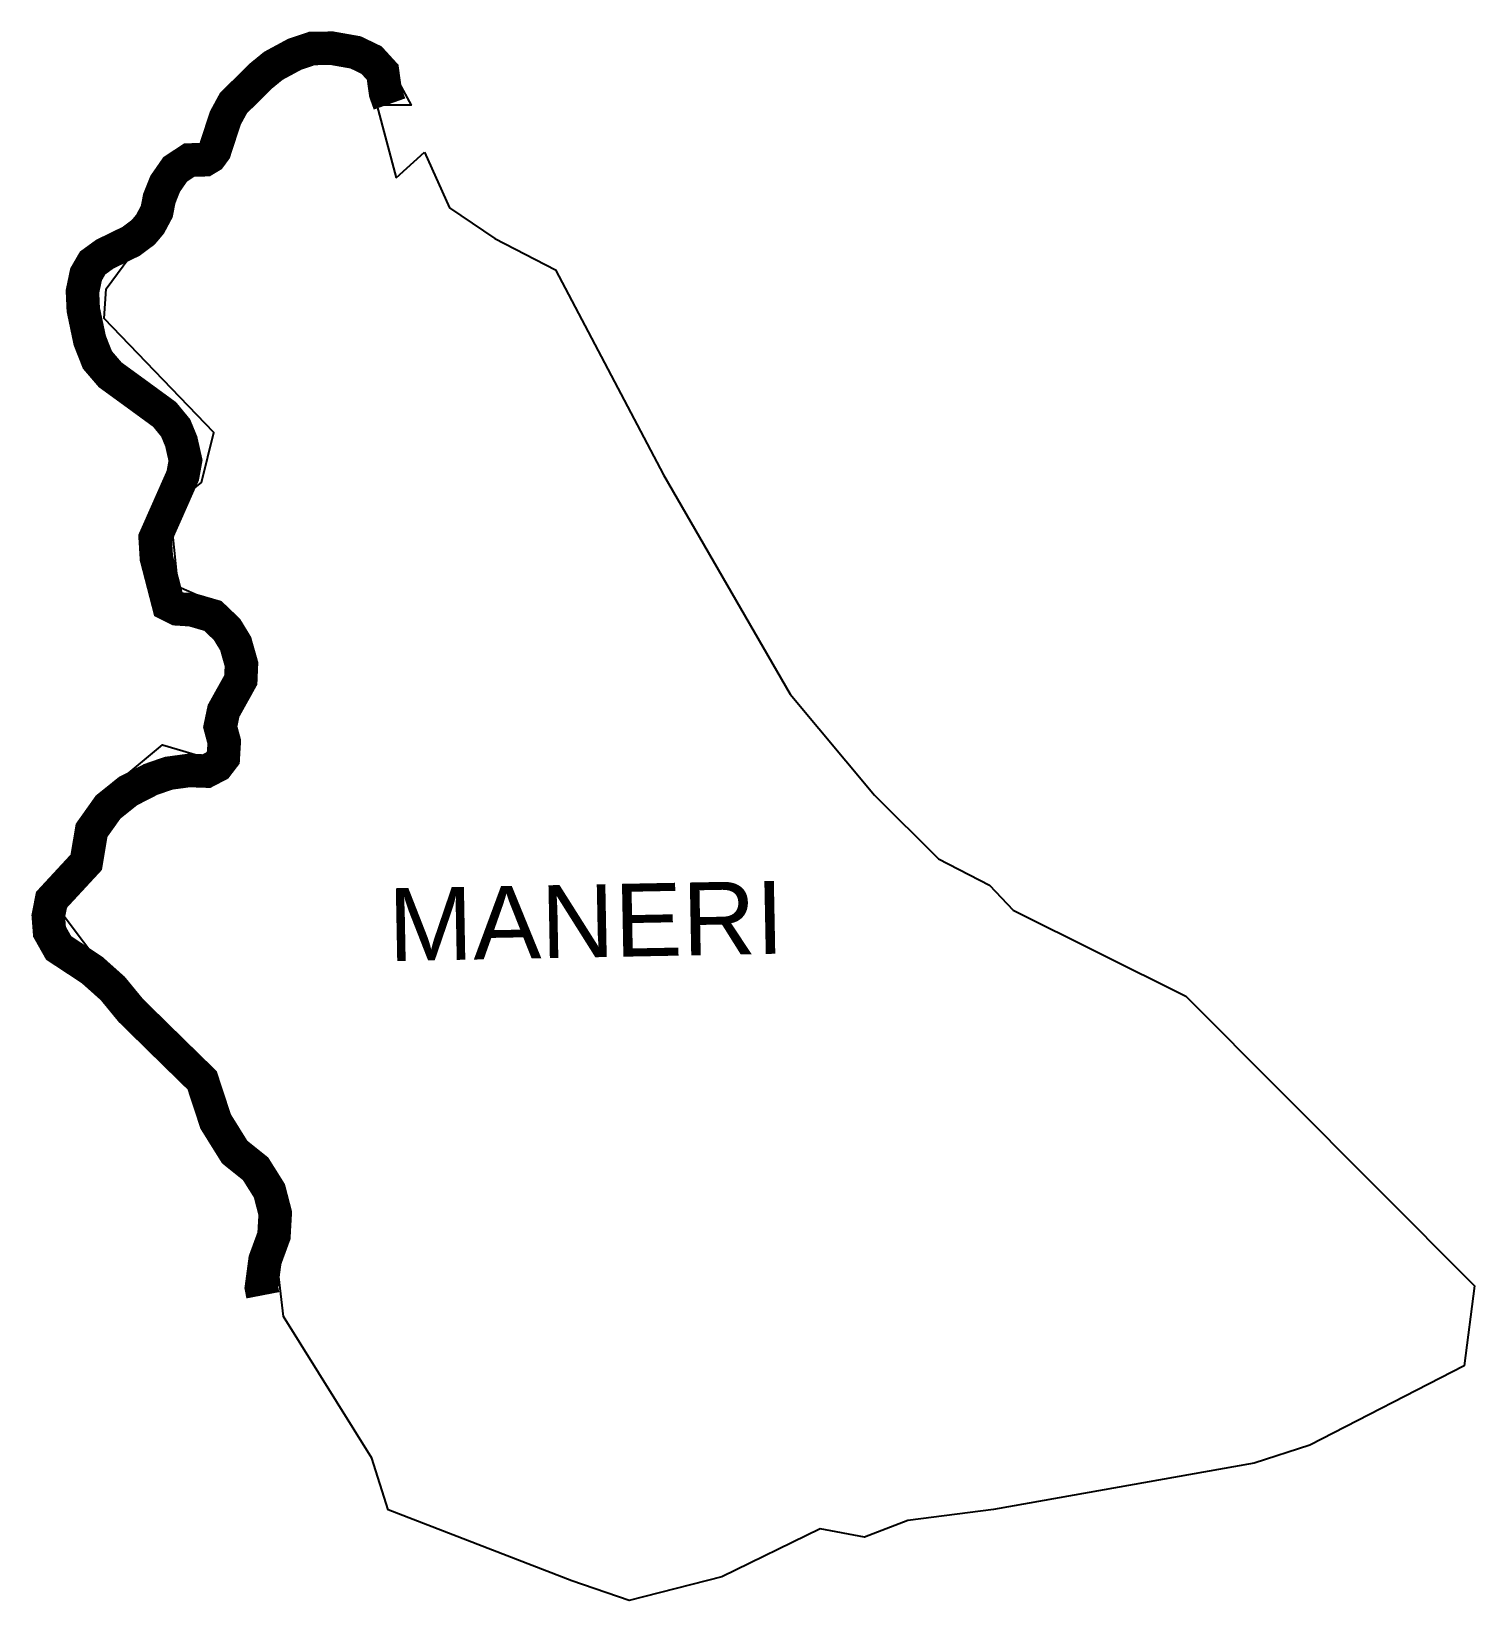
# Model space of a CAD drawing. Header units: metres. Extents: x 281701 to 283854, y 2020531 to 2022873.
import ezdxf

# ---------------------------------------------------------------- set-up
doc = ezdxf.new("R2010")
doc.units = ezdxf.units.M
doc.header["$MEASUREMENT"] = 0
for name, color, linetype in [('UNPROTECTED', 130, 'Continuous'), ('village', 3, 'Continuous'), ('VILLAGE NAME', 250, 'Continuous')]:
    doc.layers.add(name, color=color, linetype=linetype)
doc.styles.get("Standard").update_dxf_attribs({"font": 'arial.ttf'})

msp = doc.modelspace()

# ---------------------------------------------------------------- linework, layer by layer
at = {"layer": 'UNPROTECTED', "const_width": 50, "flags": 128}
msp.add_lwpolyline([(282235, 2022764.3), (282229.1, 2022780.9), (282224.8, 2022811.6), (282208.1, 2022829.9), (282184.4, 2022841.3), (282148.8, 2022847.6), (282119, 2022847.1), (282093.5, 2022838.5), (282061.7, 2022821.3), (282043.1, 2022806.1), (282002.1, 2022765.6), (281990, 2022743.3), (281980, 2022712.7), (281974.2, 2022694.9), (281967.7, 2022686), (281959.6, 2022681.1), (281936.4, 2022680.8), (281915.2, 2022666.8), (281900.3, 2022645.3), (281891.4, 2022623), (281887.7, 2022603.8), (281877.7, 2022585.1), (281867.4, 2022572.8), (281849.3, 2022559.3), (281810, 2022540.1), (281792, 2022527), (281782.2, 2022510.1), (281776.8, 2022484.3), (281778, 2022457.5), (281787.7, 2022411.3), (281799.1, 2022382.4), (281818.3, 2022360), (281862.3, 2022328), (281899.4, 2022300.9), (281915.9, 2022280.8), (281924.2, 2022260.7), (281930.6, 2022232.3), (281930.6, 2022232.3), (281926.5, 2022209.7), (281917.8, 2022190), (281906.8, 2022165.1), (281896, 2022140.7), (281885.3, 2022116.5), (281887.1, 2022086.8), (281897.2, 2022047.9), (281905.1, 2022017.4), (281918.2, 2022010.8), (281940.2, 2022009.4), (281971.4, 2022000.3), (281992.5, 2021980.1), (282005.4, 2021958.9), (282014.1, 2021928.2), (282013.1, 2021904.8), (282006.3, 2021892.5), (281997.1, 2021876), (281987.4, 2021858.6), (281982.4, 2021834.8), (281988.4, 2021812.4), (281987, 2021789), (281977.9, 2021777.1), (281961.8, 2021768.7), (281935.6, 2021769.6), (281905.4, 2021765.5), (281878.8, 2021756.3), (281844.9, 2021738.9), (281815.1, 2021715), (281790.4, 2021680.2), (281785.3, 2021650), (281782.4, 2021632.6), (281763.8, 2021612.5), (281743.9, 2021591), (281730.6, 2021576.6), (281725.8, 2021552.4), (281727.6, 2021529), (281741.3, 2021504.7), (281771.1, 2021485.1), (281791.3, 2021471.7), (281822, 2021444.3), (281849, 2021411.4), (281912.3, 2021349.3), (281955.4, 2021307.2), (281964.1, 2021280.6), (281975.7, 2021245.5), (282004, 2021200.1), (282035.2, 2021175.1), (282055.8, 2021142.2), (282064.5, 2021108.7), (282062.6, 2021075.3), (282049.3, 2021039), (282043.8, 2020997.8), (282046, 2020986.4)], dxfattribs=at)
at = {"layer": 'village'}
msp.add_lwpolyline([(282245.2, 2022654.2), (282287.4, 2022692.3)], dxfattribs=at)
msp.add_polyline3d([(282287.4, 2022692.3, 0), (282324.5, 2022609.5, 0), (282392.1, 2022563.8, 0), (282482.9, 2022516.6, 0), (282644.1, 2022210.8, 0), (282832.9, 2021883.3, 0), (282958.8, 2021732.6, 0), (283054.1, 2021638, 0), (283130.3, 2021598.3, 0), (283165.8, 2021561, 0), (283423.3, 2021433, 0), (283854.4, 2021000.4, 0), (283838.8, 2020880.9, 0), (283608.3, 2020762.7, 0), (283525.5, 2020735.8, 0), (283136.5, 2020666.7, 0), (283008.5, 2020650.4, 0), (282944.1, 2020625.5, 0), (282877.5, 2020637.8, 0), (282731.2, 2020566.2, 0), (282592.5, 2020530.7, 0), (282507.2, 2020560, 0), (282232.9, 2020666.3, 0), (282208.5, 2020743.3, 0), (282077, 2020954.7, 0), (282069, 2021022.6, 0), (282075.7, 2021117.8, 0), (281736, 2021569.7, 0), (281824.8, 2021748.1, 0), (281896.2, 2021807.9, 0), (281975.3, 2021784.5, 0), (282006, 2021856.1, 0), (281993.4, 2022011.6, 0), (281919.6, 2022043.8, 0), (281907.6, 2022162.2, 0), (281954.4, 2022199.3, 0), (281972.6, 2022273.8, 0), (281809, 2022444, 0), (281812.3, 2022488.3, 0), (282043.5, 2022801.2, 0), (282146.8, 2022864.4, 0), (282219.1, 2022850.9, 0), (282267.2, 2022762.7, 0), (282216.2, 2022762.4, 0), (282245.2, 2022654.2, 0)], dxfattribs=at)
msp.add_polyline3d([(282287.4, 2022692.3, 0), (282324.5, 2022609.5, 0), (282392.1, 2022563.8, 0), (282482.9, 2022516.6, 0), (282644.1, 2022210.8, 0), (282832.9, 2021883.3, 0), (282958.8, 2021732.6, 0), (283054.1, 2021638, 0), (283130.3, 2021598.3, 0), (283165.8, 2021561, 0), (283423.3, 2021433, 0), (283854.4, 2021000.4, 0), (283838.8, 2020880.9, 0), (283608.3, 2020762.7, 0), (283525.5, 2020735.8, 0), (283136.5, 2020666.7, 0), (283008.5, 2020650.4, 0), (282944.1, 2020625.5, 0), (282877.5, 2020637.8, 0), (282731.2, 2020566.2, 0), (282592.5, 2020530.7, 0), (282507.2, 2020560, 0), (282232.9, 2020666.3, 0), (282208.5, 2020743.3, 0), (282077, 2020954.7, 0), (282069, 2021022.6, 0), (282075.7, 2021117.8, 0), (281736, 2021569.7, 0), (281824.8, 2021748.1, 0), (281896.2, 2021807.9, 0), (281975.3, 2021784.5, 0), (282006, 2021856.1, 0), (281993.4, 2022011.6, 0), (281919.6, 2022043.8, 0), (281907.6, 2022162.2, 0), (281954.4, 2022199.3, 0), (281972.6, 2022273.8, 0), (281809, 2022444, 0), (281812.3, 2022488.3, 0), (282043.5, 2022801.2, 0), (282146.8, 2022864.4, 0), (282219.1, 2022850.9, 0), (282267.2, 2022762.7, 0), (282216.2, 2022762.4, 0), (282245.2, 2022654.2, 0)], dxfattribs=at)

# ---------------------------------------------------------------- texts
at = {"layer": 'VILLAGE NAME', "insert": (282232, 2021593.7), "char_height": 108.748, "attachment_point": 1, "rotation": 1.1028}
msp.add_mtext_dynamic_manual_height_columns('{\\fArial|b0|i0|c0|p34;MANERI}', width=726.929, gutter_width=543.7, heights=[0], dxfattribs=at)

doc.saveas('drawing.dxf')
